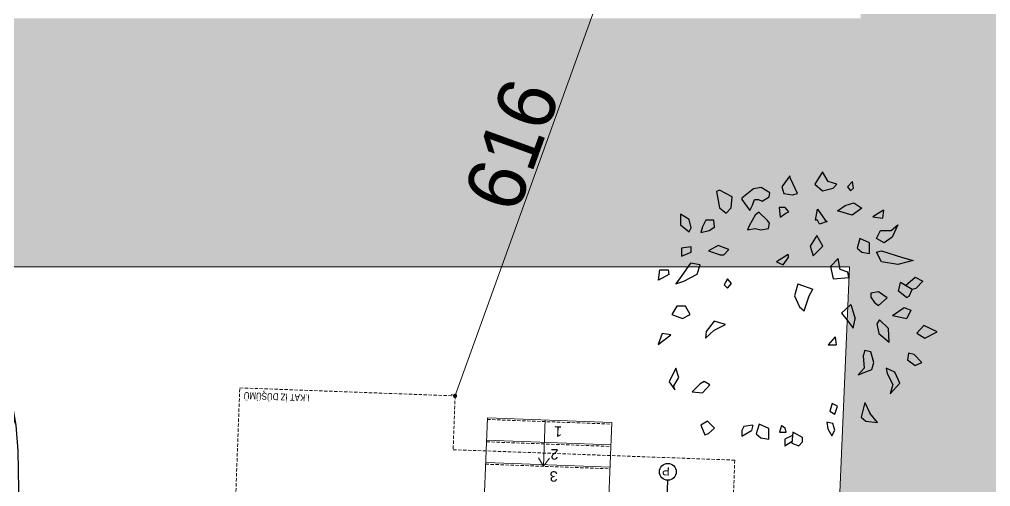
# Model space of a CAD drawing. Header units: centimetres. Extents: x 63871 to 181827, y -95930 to 42199.
# Drawn here: x 153272 to 154443, y 27968 to 28532 of the extents above; entities that cross this region are included whole.
import ezdxf

# ---------------------------------------------------------------- set-up
doc = ezdxf.new("R2010")
doc.units = ezdxf.units.CM
doc.linetypes.add('11-021_500-SatisOfisi_220512$0${ Diamond }', pattern=[12, 4, -2, 2, 2, -2])
doc.linetypes.add('11-021_500-SatisOfisi_280512$0${ Wide Dash }', pattern=[12, 4, -2, 4, -2])
for name, color, linetype, lineweight in [('A-FLOR-HRAL', 11, 'Continuous', 9), ('ARA SINIRLAR', 225, 'Continuous', 15), ('ARM_Pen_No__252', 8, 'Continuous', 18), ('İz DÜŞÜMÜ', 7, '11-021_500-SatisOfisi_220512$0${ Diamond }', 18), ('OLUK', 222, 'Continuous', 15)]:
    doc.layers.add(name, color=color, linetype=linetype, lineweight=lineweight)
for name, color, linetype in [('Bitirme - Duvar', 7, 'Continuous'), ('CAY', 94, 'Continuous'), ('Dıış Ölçü', 140, 'Continuous'), ('furn', 7, 'Continuous')]:
    doc.layers.add(name, color=color, linetype=linetype)
doc.styles.add('MtXpl_Arial_Narrow_1', font='')
doc.styles.add('OLUŞTURULMUŞ_STİL_1', font='Arial.ttf')
doc.styles.add('RomanS', font='')
doc.styles.get('MtXpl_Arial_Narrow_1').set_extended_font_data('Arial Narrow')
doc.styles.get('RomanS').set_extended_font_data('Stylus BT')
doc.dimstyles.new('BÖYÜK', dxfattribs={"dimtxt": 70, "dimasz": 5, "dimexe": 5, "dimexo": 5, "dimgap": 2, "dimtad": 3, "dimdec": 0, "dimzin": 0, "dimdsep": 46, "dimtxsty": 'RomanS', "dimblk": 'DOT', "dimcen": 5, "dimadec": 0, "dimazin": 0, "dimtfac": 1, "dimtdec": 0, "dimtix": 1, "dimtofl": 0, "dimtmove": 1, "dimatfit": 0, "dimldrblk": 'DOT', "dimfxl": 10, "dimfxlon": 1, "dimtolj": 1, "dimtzin": 0, "dimarcsym": 0})

# ---------------------------------------------------------------- blocks, each defined once
blk = doc.blocks.new('HRD')
at = {"layer": 'A-FLOR-HRAL'}
for p, q in [((153969.6, 35417.5), (153969.6, 35317.5)), ((154119.7, 35317.5), (154119.7, 35417.5)), ((154119.7, 35371.5), (153969.6, 35371.5)), ((154049.8, 35373.5), (154043.1, 35363.5)), ((154049.8, 35317.5), (154049.8, 35373.5)), ((154049.8, 35373.5), (154056.4, 35363.5)), ((154119.7, 35344.5), (153969.6, 35344.5)), ((154119.7, 35317.5), (153969.6, 35317.5))]:
    blk.add_line(p, q, dxfattribs=at)
at = {"layer": 'A-FLOR-HRAL', "linetype": '11-021_500-SatisOfisi_280512$0${ Wide Dash }'}
for p, q in [((154119.7, 35373.5), (153969.6, 35373.5)), ((154119.7, 35346.5), (153969.6, 35346.5)), ((154119.7, 35319.5), (153969.6, 35319.5))]:
    blk.add_line(p, q, dxfattribs=at)
at = {"layer": 'Bitirme - Duvar', "color": 161, "linetype": 'Continuous', "lineweight": 25}
blk.add_line((153899.8, 35384.8), (153899.8, 35432.3), dxfattribs=at)
blk.add_circle((153899.8, 35374.6), 10.2, dxfattribs=at)
at = {"layer": 'İz DÜŞÜMÜ'}
blk.add_lwpolyline([(153819.6, 36347.5), (154419.6, 36347.5), (154419.6, 35292.5), (154159.6, 35292.5), (154159.6, 35357.5), (153819.6, 35357.5), (153819.6, 36347.5)], dxfattribs=at)
at = {"style": 'MtXpl_Arial_Narrow_1'}
blk.add_text('I.KAT İZ DÜŞÜMÜ', height=8.316, rotation=359.957, dxfattribs=at).set_placement((154335, 35297.4))
at = {"layer": 'Bitirme - Duvar', "linetype": 'Continuous', "char_height": 12.59, "attachment_point": 9, "rotation": 1.3886, "style": 'OLUŞTURULMUŞ_STİL_1'}
for s, insert in [('\\A1;3', (154042.2, 35378.9)), ('\\A1;2', (154042.2, 35352.4)), ('\\A1;1', (154038.9, 35324.8))]:
    blk.add_mtext(s, dxfattribs=dict(at, insert=insert))
at = {"layer": 'Bitirme - Duvar', "linetype": 'Continuous', "insert": (153897.5, 35369), "char_height": 10, "attachment_point": 7, "style": 'OLUŞTURULMUŞ_STİL_1'}
blk.add_mtext('\\A1;P', dxfattribs=at)
blk = doc.blocks.new('02PCAR03')
at = {"color": 0, "linetype": 'ByBlock'}
for p, q in [((-185, 35), (-197, 33)), ((-185, 35), (-193, 32)), ((-170, 36), (-185, 35)), ((-35, 36), (-170, 36)), ((-11, 35), (-35, 36)), ((-14, 33), (-19, 35)), ((-6, 32), (-11, 35)), ((-201, 30), (-203, 27)), ((-197, 33), (-201, 30)), ((-196, 30), (-198, 27)), ((-193, 32), (-196, 30)), ((-145, 29), (-144, 30)), ((-138, 24), (-145, 29)), ((-144, 30), (-111, 31)), ((-111, 31), (-114, 23)), ((-111, 23), (-107, 31)), ((-107, 31), (-71, 31)), ((-71, 31), (-86, 23)), ((-66, 30), (-83, 21)), ((-62, 27), (-66, 30)), ((-9, 29), (-14, 33)), ((-6, 20), (-9, 29)), ((-4, 29), (-6, 32)), ((-1, 13), (-4, 29)), ((-203, 27), (-204, 0)), ((-198, 27), (-199, 0)), ((-165, 25), (-168, 22)), ((-159, 27), (-165, 25)), ((-153, 27), (-159, 27)), ((-149, 25), (-153, 27)), ((-148, 24), (-149, 25)), ((-149, 22), (-148, 23)), ((-148, 23), (-148, 24)), ((-133, 23), (-138, 24)), ((-114, 23), (-133, 23)), ((-86, 23), (-111, 23)), ((-60, 23), (-62, 27)), ((-58, 11), (-60, 23)), ((-11, 14), (-56, 23)), ((-168, 22), (-171, 8)), ((-151, 11), (-150, 20)), ((-150, 20), (-149, 22)), ((-83, 21), (-81, 17)), ((-81, 17), (-80, 11)), ((-4, 0), (-6, 20)), ((0, 0), (-1, 13)), ((-171, 8), (-171, 0)), ((-151, 0), (-151, 11)), ((-80, 11), (-79, 0)), ((-57, 0), (-58, 11)), ((-203, -27), (-204, 0)), ((-198, -27), (-199, 0)), ((-171, -8), (-171, 0)), ((-151, 0), (-151, -11)), ((-80, -11), (-79, 0)), ((-57, 0), (-58, -11)), ((-4, 0), (-6, -20)), ((0, 0), (-1, -13)), ((-168, -22), (-171, -8)), ((-151, -11), (-150, -20)), ((-81, -17), (-80, -11)), ((-58, -11), (-60, -23)), ((-11, -14), (-56, -23)), ((-1, -13), (-4, -29)), ((-165, -25), (-168, -22)), ((-150, -20), (-149, -22)), ((-149, -22), (-148, -23)), ((-83, -21), (-81, -17)), ((-66, -30), (-83, -21)), ((-6, -20), (-9, -29)), ((-201, -30), (-203, -27)), ((-196, -30), (-198, -27)), ((-159, -27), (-165, -25)), ((-153, -27), (-159, -27)), ((-149, -25), (-153, -27)), ((-148, -24), (-149, -25)), ((-148, -23), (-148, -24)), ((-138, -24), (-145, -29)), ((-133, -23), (-138, -24)), ((-114, -23), (-133, -23)), ((-111, -31), (-114, -23)), ((-86, -23), (-111, -23)), ((-111, -23), (-107, -31)), ((-71, -31), (-86, -23)), ((-62, -27), (-66, -30)), ((-60, -23), (-62, -27)), ((-197, -33), (-201, -30)), ((-185, -35), (-197, -33)), ((-193, -32), (-196, -30)), ((-185, -35), (-193, -32)), ((-145, -29), (-144, -30)), ((-144, -30), (-111, -31)), ((-107, -31), (-71, -31)), ((-14, -33), (-19, -35)), ((-9, -29), (-14, -33)), ((-6, -32), (-11, -35)), ((-4, -29), (-6, -32)), ((-170, -36), (-185, -35)), ((-35, -36), (-170, -36)), ((-11, -35), (-35, -36))]:
    blk.add_line(p, q, dxfattribs=at)
blk = doc.blocks.new('_Dot')
at = {"color": 0, "linetype": 'ByBlock', "lineweight": -2}
blk.add_line((-0.5, 0), (-1, 0), dxfattribs=at)
at = {"color": 0, "linetype": 'ByBlock', "const_width": 0.5}
blk.add_lwpolyline([(-0.25, 0, 1), (0.25, 0, 1)], format="xyb", close=True, dxfattribs=at)
blk = doc.blocks.new('*D228')
at = {"layer": 'Defpoints', "color": 0, "transparency": 16777216}
for p in [(-2422.3, 12474.9, 0), (-2631.4, 11894.9, 0), (-2631.4, 11894.9)]:
    blk.add_point(p, dxfattribs=at)
at = {"layer": 'Dıış Ölçü', "color": 0, "lineweight": -2, "transparency": 16777216}
for p, q in [((-2424, 12470.2), (-2629.7, 11899.6)), ((-2422.3, 12474.9), (-2427, 12476.6)), ((-2631.4, 11894.9), (-2636.1, 11896.6))]:
    blk.add_line(p, q, dxfattribs=at)
at = {"layer": 'Dıış Ölçü', "color": 0, "lineweight": -2, "transparency": 16777216, "xscale": 5, "yscale": 5, "zscale": 5}
for p, rotation in [((-2422.3, 12474.9), 70.18058922643681), ((-2631.4, 11894.9), 250.1805892264368)]:
    blk.add_blockref('_Dot', p, dxfattribs=dict(at, rotation=rotation))
at = {"layer": 'Dıış Ölçü', "color": 0, "transparency": 16777216, "insert": (-2562.9, 12197.9), "char_height": 70, "attachment_point": 5, "rotation": 70.1806, "style": 'RomanS'}
blk.add_mtext('\\A1;616', dxfattribs=at)
blk = doc.blocks.new('A$C5AA32782')
at = {"layer": 'CAY'}
for p, q in [((566, 945.5, 0), (539.4, 903.2, 0)), ((585.9, 912.6, 0), (566, 945.5, 0)), ((452.9, 931.4, 0), (426.3, 893.8, 0)), ((456.2, 922, 0), (452.9, 931.4, 0)), ((479.5, 870.3, 0), (456.2, 922, 0)), ((615.9, 903.2, 0), (585.9, 912.6, 0)), ((669.1, 912.6, 0), (652.5, 893.8, 0)), ((672.4, 889.1, 0), (669.1, 912.6, 0)), ((211.1, 882.5, 0), (201.2, 877.8, 0)), ((201.2, 877.8, 0), (211.1, 821.4, 0)), ((254.4, 859, 0), (211.1, 882.5, 0)), ((328.5, 887.1, 0), (288.5, 854.2, 0)), ((355.1, 891.8, 0), (328.5, 887.1, 0)), ((385, 873, 0), (355.1, 891.8, 0)), ((381.7, 858.9, 0), (385, 873, 0)), ((426.3, 893.8, 0), (432.9, 870.3, 0)), ((432.9, 870.3, 0), (462.9, 865.6, 0)), ((462.9, 865.6, 0), (479.5, 870.3, 0)), ((539.4, 903.2, 0), (566, 879.7, 0)), ((566, 879.7, 0), (602.6, 889.1, 0)), ((602.6, 889.1, 0), (615.9, 903.2, 0)), ((652.5, 893.8, 0), (662.4, 879.7, 0)), ((662.4, 879.7, 0), (672.4, 889.1, 0)), ((251, 821.4, 0), (254.4, 859, 0)), ((288.5, 854.2, 0), (288.5, 849.5, 0)), ((288.5, 849.5, 0), (315.2, 811.9, 0)), ((325.1, 830.7, 0), (331.8, 849.5, 0)), ((331.8, 849.5, 0), (345.1, 849.5, 0)), ((345.1, 849.5, 0), (358.4, 844.8, 0)), ((358.4, 844.8, 0), (381.7, 858.9, 0)), ((644.5, 829.4, 0), (674.4, 838.7, 0)), ((674.4, 838.7, 0), (701, 820, 0)), ((211.1, 821.4, 0), (234.4, 802.6, 0)), ((234.4, 802.6, 0), (251, 821.4, 0)), ((315.2, 811.9, 0), (325.1, 830.7, 0)), ((347, 805.9, 0), (333.7, 796.5, 0)), ((377, 777.7, 0), (347, 805.9, 0)), ((436.8, 821.9, 0), (416.8, 821.9, 0)), ((416.8, 821.9, 0), (420.1, 789, 0)), ((450.1, 807.8, 0), (436.8, 821.9, 0)), ((440.1, 803.1, 0), (450.1, 807.8, 0)), ((542.4, 778.7, 0), (549.1, 816.3, 0)), ((549.1, 816.3, 0), (575.7, 778.7, 0)), ((617.8, 810.6, 0), (644.5, 829.4, 0)), ((667.7, 796.5, 0), (617.8, 810.6, 0)), ((701, 820, 0), (667.7, 796.5, 0)), ((776.2, 813.8, 0), (739, 790.4, 0)), ((776.2, 813.8, 0), (772.2, 785.7, 0)), ((107, 781, 0), (77, 799.8, 0)), ((77, 799.8, 0), (77, 762.2, 0)), ((113.6, 752.8, 0), (107, 781, 0)), ((163.9, 778.9, 0), (152.9, 755.4, 0)), ((191.6, 778.9, 0), (163.9, 778.9, 0)), ((194, 755.2, 0), (191.6, 778.9, 0)), ((333.7, 796.5, 0), (313.8, 759, 0)), ((383.6, 768.3, 0), (377, 777.7, 0)), ((420.1, 789, 0), (440.1, 803.1, 0)), ((549.1, 778.7, 0), (542.4, 778.7, 0)), ((555.7, 764.6, 0), (549.1, 778.7, 0)), ((582.4, 774, 0), (555.7, 764.6, 0)), ((575.7, 778.7, 0), (582.4, 774, 0)), ((739, 790.4, 0), (772.2, 785.7, 0)), ((77, 762.2, 0), (107, 738.7, 0)), ((107, 738.7, 0), (113.6, 752.8, 0)), ((152.9, 755.4, 0), (147.3, 735.9, 0)), ((147.3, 735.9, 0), (175, 743.7, 0)), ((175, 743.7, 0), (194.4, 755.4, 0)), ((313.8, 759, 0), (307.1, 744.9, 0)), ((307.1, 744.9, 0), (333.7, 749.6, 0)), ((333.7, 749.6, 0), (353.7, 744.9, 0)), ((353.7, 744.9, 0), (380.3, 749.6, 0)), ((380.3, 749.6, 0), (383.6, 768.3, 0)), ((752.3, 715.2, 0), (765.6, 743.4, 0)), ((765.6, 743.4, 0), (802.2, 743.4, 0)), ((802.2, 743.4, 0), (825.4, 762.2, 0)), ((825.4, 762.2, 0), (805.5, 719.9, 0)), ((547, 726.4, 0), (523.7, 688.8, 0)), ((566.9, 688.8, 0), (547, 726.4, 0)), ((695, 715.3, 0), (685, 682.5, 0)), ((728.2, 701.2, 0), (695, 715.3, 0)), ((778.9, 701.1, 0), (752.3, 715.2, 0)), ((805.5, 719.9, 0), (778.9, 701.1, 0)), ((113.6, 687.1, 0), (80.3, 682.4, 0)), ((80.3, 682.4, 0), (80.3, 654.2, 0)), ((113.6, 668.3, 0), (113.6, 687.1, 0)), ((206.1, 691.9, 0), (172.9, 673.1, 0)), ((172.9, 673.1, 0), (212.8, 659, 0)), ((242.7, 677.8, 0), (206.1, 691.9, 0)), ((226.1, 659, 0), (242.7, 677.8, 0)), ((523.7, 688.8, 0), (533.7, 655.9, 0)), ((533.7, 655.9, 0), (566.9, 688.8, 0)), ((685, 682.5, 0), (701.6, 668.4, 0)), ((728.2, 663.7, 0), (728.2, 701.2, 0)), ((752.3, 668.3, 0), (768.9, 673, 0)), ((768.9, 673, 0), (842.1, 649.5, 0)), ((80.3, 654.2, 0), (113.6, 668.3, 0)), ((212.8, 659, 0), (226.1, 659, 0)), ((447.5, 660.3, 0), (407.6, 634.6, 0)), ((430.9, 625.3, 0), (447.5, 648.7, 0)), ((447.5, 660.3, 0), (447.5, 648.7, 0)), ((619.8, 646.7, 0), (593.2, 618.5, 0)), ((626.5, 609.1, 0), (619.8, 646.7, 0)), ((701.6, 668.4, 0), (728.2, 663.7, 0)), ((768.9, 635.4, 0), (752.3, 668.3, 0)), ((878.7, 640.1, 0), (825.4, 626, 0)), ((842.1, 649.5, 0), (878.7, 640.1, 0)), ((0.4, 572.3, 0), (5.9, 607.5, 0)), ((5.9, 607.5, 0), (33.6, 607.5, 0)), ((33.6, 607.5, 0), (36.4, 591.8, 0)), ((110.8, 630, 0), (80.9, 587.7, 0)), ((144.1, 625.3, 0), (110.8, 630, 0)), ((134.1, 592.4, 0), (144.1, 625.3, 0)), ((407.6, 634.6, 0), (430.9, 625.3, 0)), ((593.2, 618.5, 0), (603.2, 576.2, 0)), ((653.1, 599.7, 0), (626.5, 609.1, 0)), ((825.4, 626, 0), (768.9, 635.4, 0)), ((36.4, 591.8, 0), (0.4, 572.3, 0)), ((80.9, 587.7, 0), (60.9, 559.5, 0)), ((87.6, 568.9, 0), (134.1, 592.4, 0)), ((238.2, 576, 0), (227.1, 556.4, 0)), ((252.1, 560.3, 0), (238.2, 576, 0)), ((603.2, 576.2, 0), (656.4, 580.9, 0)), ((656.4, 580.9, 0), (653.1, 599.7, 0)), ((851.7, 554.1, 0), (885, 582.3, 0)), ((885, 582.3, 0), (911.6, 568.2, 0)), ((60.9, 559.5, 0), (87.6, 568.9, 0)), ((227.1, 556.4, 0), (238.2, 544.7, 0)), ((238.2, 544.7, 0), (252.1, 560.3, 0)), ((480.7, 559.5, 0), (469.6, 517.6, 0)), ((480.7, 559.5, 0), (532.8, 541.1, 0)), ((519.5, 517.6, 0), (532.8, 541.1, 0)), ((827.9, 533.9, 0), (835.1, 563.5, 0)), ((875, 540, 0), (835.1, 563.5, 0)), ((865, 516.5, 0), (875, 540, 0)), ((873.9, 540.7, 0), (888.3, 544.7, 0)), ((911.6, 568.2, 0), (888.3, 544.7, 0)), ((469.6, 517.6, 0), (486.2, 480, 0)), ((502.9, 465.9, 0), (519.5, 517.6, 0)), ((758.9, 532, 0), (732.3, 527.3, 0)), ((732.3, 527.3, 0), (732.3, 513.2, 0)), ((732.3, 513.2, 0), (745.6, 494.4, 0)), ((788.5, 511.1, 0), (758.9, 532, 0)), ((788.5, 511.1, 0), (758.9, 485, 0)), ((855.1, 511.8, 0), (827.9, 533.9, 0)), ((855.1, 511.8, 0), (865, 516.5, 0)), ((63.9, 482, 0), (47.2, 453.8, 0)), ((93.8, 482, 0), (63.9, 482, 0)), ((110.4, 453.8, 0), (93.8, 482, 0)), ((486.2, 480, 0), (502.9, 465.9, 0)), ((664, 488.3, 0), (631.4, 457.6, 0)), ((664, 488.3, 0), (678, 438.8, 0)), ((745.6, 494.4, 0), (758.9, 485, 0)), ((807.7, 450.2, 0), (846.9, 477.9, 0)), ((846.9, 477.9, 0), (870.2, 468.5, 0)), ((47.2, 453.8, 0), (83.8, 439.7, 0)), ((83.8, 439.7, 0), (110.4, 453.8, 0)), ((631.4, 457.6, 0), (651.4, 434.1, 0)), ((671.4, 405.9, 0), (678, 438.8, 0)), ((807.7, 450.2, 0), (856.9, 440.3, 0)), ((870.2, 468.5, 0), (856.9, 440.3, 0)), ((192.8, 430.8, 0), (165.1, 395.5, 0)), ((231.6, 419, 0), (192.8, 430.8, 0)), ((192.8, 399.5, 0), (231.6, 419, 0)), ((651.4, 434.1, 0), (671.4, 405.9, 0)), ((762.3, 435, 0), (752.8, 421.6, 0)), ((752.8, 421.6, 0), (759.9, 388.1, 0)), ((793.1, 404.9, 0), (762.3, 435, 0)), ((795.4, 358, 0), (793.1, 404.9, 0)), ((915.7, 415.1, 0), (891.6, 389.5, 0)), ((961, 393.8, 0), (915.7, 415.1, 0)), ((13.3, 387.6, 0), (0, 350, 0)), ((0, 350, 0), (43.2, 382.9, 0)), ((43.2, 382.9, 0), (13.3, 387.6, 0)), ((162.3, 372.1, 0), (192.8, 399.5, 0)), ((165.1, 395.5, 0), (162.3, 372.1, 0)), ((609.3, 376.3, 0), (585.9, 348.8, 0)), ((609.3, 376.3, 0), (612.6, 348.8, 0)), ((759.9, 388.1, 0), (795.4, 358, 0)), ((891.6, 389.5, 0), (918.8, 372.4, 0)), ((918.8, 372.4, 0), (961, 393.8, 0)), ((585.9, 348.8, 0), (612.6, 348.8, 0)), ((712.3, 330, 0), (705.7, 311.2, 0)), ((705.7, 311.2, 0), (709, 268.9, 0)), ((732.3, 325.3, 0), (712.3, 330, 0)), ((742.3, 287.7, 0), (732.3, 325.3, 0)), ((862, 320.6, 0), (858.7, 297.1, 0)), ((882, 315.9, 0), (862, 320.6, 0)), ((908.6, 287.7, 0), (882, 315.9, 0)), ((60.4, 268.9, 0), (37.1, 221.9, 0)), ((70.4, 236, 0), (60.4, 268.9, 0)), ((709, 268.9, 0), (689.1, 245.4, 0)), ((735.6, 264.2, 0), (742.3, 287.7, 0)), ((815.5, 254.8, 0), (785.5, 268.9, 0)), ((785.5, 268.9, 0), (788.8, 250.1, 0)), ((858.7, 297.1, 0), (885.3, 278.3, 0)), ((885.3, 278.3, 0), (908.6, 287.7, 0)), ((53.7, 207.8, 0), (70.4, 236, 0)), ((689.1, 245.4, 0), (735.6, 264.2, 0)), ((788.8, 250.1, 0), (808.8, 212.5, 0)), ((788.8, 250.1, 0), (808.8, 212.5, 0)), ((832.1, 217.2, 0), (815.5, 254.8, 0)), ((37.1, 221.9, 0), (57.1, 193.7, 0)), ((57.1, 193.7, 0), (53.7, 207.8, 0)), ((144.4, 214.7, 0), (116.7, 187.3, 0)), ((158.3, 222.5, 0), (144.4, 214.7, 0)), ((152.8, 183.4, 0), (177.7, 210.8, 0)), ((177.7, 210.8, 0), (158.3, 222.5, 0)), ((798.8, 179.6, 0), (832.1, 217.2, 0)), ((808.8, 212.5, 0), (798.8, 179.6, 0)), ((116.7, 187.3, 0), (152.8, 183.4, 0)), ((598.8, 147.3, 0), (591.7, 120.5, 0)), ((617.8, 137.2, 0), (598.8, 147.3, 0)), ((608.3, 110.5, 0), (617.8, 137.2, 0)), ((711.9, 149.9, 0), (699, 99.8, 0)), ((711.9, 149.9, 0), (729, 113.9, 0)), ((591.7, 120.5, 0), (608.3, 110.5, 0)), ((755.6, 81, 0), (729, 113.9, 0)), ((170.2, 85.7, 0), (146.9, 71.6, 0)), ((146.9, 71.6, 0), (160.2, 38.7, 0)), ((193.4, 62.2, 0), (170.2, 85.7, 0)), ((294.7, 67.6, 0), (288.1, 53.5, 0)), ((325.8, 72.5, 0), (294.7, 67.6, 0)), ((325.8, 72.5, 0), (321.3, 53.5, 0)), ((347.3, 75.1, 0), (337.3, 42.2, 0)), ((380.6, 61, 0), (347.3, 75.1, 0)), ((424.6, 70.4, 0), (418.1, 47.4, 0)), ((424.6, 70.4, 0), (437.5, 63.1, 0)), ((601.4, 77.9, 0), (581.4, 82.6, 0)), ((581.4, 82.6, 0), (584.8, 59.1, 0)), ((608, 54.4, 0), (601.4, 77.9, 0)), ((699, 99.8, 0), (715.7, 85.7, 0)), ((715.7, 85.7, 0), (755.6, 81, 0)), ((160.2, 38.7, 0), (173.5, 43.4, 0)), ((173.5, 43.4, 0), (193.4, 62.2, 0)), ((288.1, 53.5, 0), (288.1, 34.7, 0)), ((288.1, 34.7, 0), (321.3, 53.5, 0)), ((337.3, 42.2, 0), (354, 28.1, 0)), ((380.6, 23.4, 0), (380.6, 61, 0)), ((418.1, 47.4, 0), (440.3, 47.4, 0)), ((462.9, 36.2, 0), (435.8, 23.5, 0)), ((440.3, 47.4, 0), (437.5, 63.1, 0)), ((463.9, 47.9, 0), (460.6, 10.4, 0)), ((497.2, 29.2, 0), (463.9, 47.9, 0)), ((584.8, 59.1, 0), (598.1, 35.6, 0)), ((598.1, 35.6, 0), (608, 54.4, 0)), ((354, 28.1, 0), (380.6, 23.4, 0)), ((435.8, 23.5, 0), (435.8, 0, 0)), ((461.1, 15.9, 0), (435.8, 0, 0)), ((460.6, 10.4, 0), (483.9, 1, 0)), ((483.9, 1, 0), (497.2, 15.1, 0)), ((497.2, 15.1, 0), (497.2, 29.2, 0))]:
    blk.add_line(p, q, dxfattribs=at)
blk = doc.blocks.new('yerleşim planı')
at = {"layer": 'ARM_Pen_No__252'}
h = blk.add_hatch(dxfattribs=at)
h.set_pattern_fill('AR-HBONE', color=256, scale=0.51)
h.set_pattern_definition([(45, (-177987.134, -15156.517), (0, 73.27889), [155.448, -51.816]), (135, (-177950.495, -15119.877), (7e-15, 73.27889), [155.448, -51.816])])
h.paths.add_polyline_path([(-2142.3, 12350.5), (-6158, 12350.5), (-5113.2, 15429.3), (-2007, 15429.3)], flags=16)
h.paths.add_polyline_path([(-2155.4, 12050.8), (-2289.2, 9006.5), (-7230.4, 9111), (-6232.7, 12050.8)], flags=16)
h.paths.add_polyline_path([(-1994, 15726.3), (-2007, 15429.3), (-5113.2, 15429.3), (-2392.4, 23446.1), (-2901.1, 23669.6), (-7833, 9123.7), (-10553.5, 9181.3), (-10718.9, 8734.6), (588.1, 8496), (607.9, 8945.3), (-1738.2, 8994.9), (-1127.8, 22890.2), (-1668.8, 23128), (-1971, 15726.3)])
at = {"layer": 'ARA SINIRLAR'}
for q in [(-6232.7, 12050.8), (-2289.2, 9006.5)]:
    blk.add_line((-2155.4, 12050.8), q, dxfattribs=at)
at = {"rotation": 177.873189238168}
blk.add_blockref('HRD', (152731.8, 41442, 0), dxfattribs=at)
at = {"layer": 'CAY', "xscale": 0.3501001178103892, "yscale": 0.3501001178103892, "zscale": 0.3501001178103892}
blk.add_blockref('A$C5AA32782', (-2386.3, 11834.3, 0), dxfattribs=at)
at = {"layer": 'furn', "linetype": 'Continuous', "xscale": 2.086125961570064, "yscale": 2.086125961570064, "zscale": 2.086125961570064, "rotation": 270.9296038315418}
blk.add_blockref('02PCAR03', (-3227.7, 11472.6), dxfattribs=at)
at = {"layer": 'Dıış Ölçü'}
dim = blk.add_aligned_dim(p1=(-2422.346, 12474.8568, 0), p2=(-2631.3591, 11894.9172, 0), distance=0, dimstyle='BÖYÜK', dxfattribs=at)
dim.commit()
dim.dimension.update_dxf_attribs({"geometry": '*D228', "text_midpoint": (-2562.8902, 12197.8752)})

msp = doc.modelspace()

# ---------------------------------------------------------------- block references
at = {"layer": 'OLUK'}
msp.add_blockref('yerleşim planı', (156428.8, 16182.6), dxfattribs=at)

doc.saveas('drawing.dxf')
